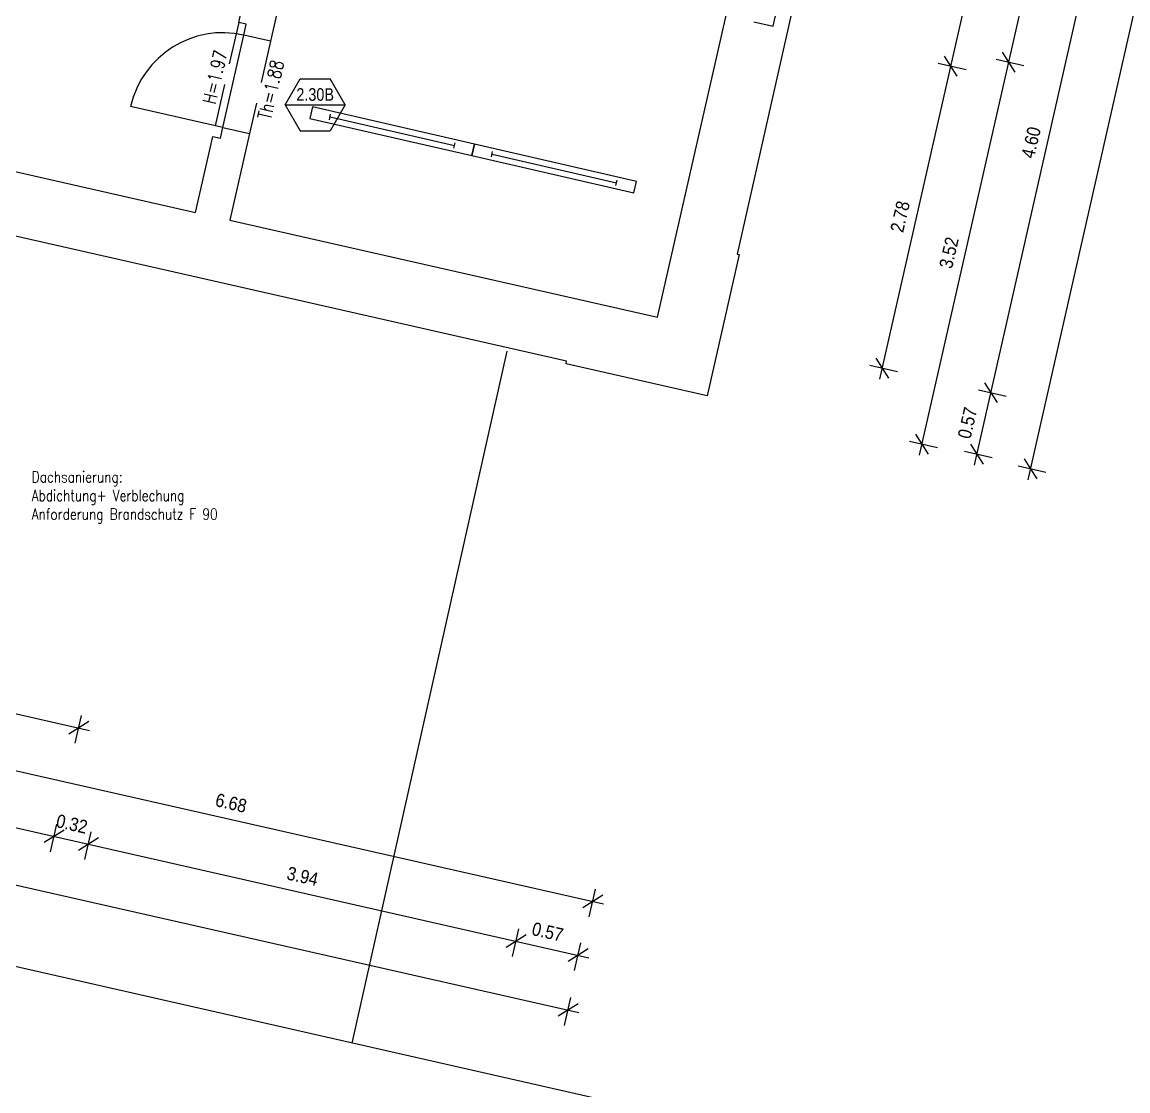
# Model space of a CAD drawing. Header units: metres. Extents: x 374 to 510, y -373 to -311.
# Drawn here: x 488.01 to 497.94, y -352.38 to -342.78 of the extents above; entities that cross this region are included whole.
import ezdxf
from ezdxf.enums import TextEntityAlignment as Align

# ---------------------------------------------------------------- set-up
doc = ezdxf.new("R2010")
doc.units = ezdxf.units.M
doc.header["$LTSCALE"] = 0.03
doc.linetypes.add('AUSGEZOGEN', pattern=[0])
doc.linetypes.add('STRICHLINIE', pattern=[19.05, 12.7, -6.35])
doc.layers.get('0').update_dxf_attribs({"linetype": 'CONTINUOUS'})
for name, color, linetype in [('A_bemaßung', 2, 'CONTINUOUS'), ('A_höhen', 3, 'CONTINUOUS'), ('A_NR_TÜR', 1, 'CONTINUOUS'), ('A_text', 5, 'CONTINUOUS'), ('A_Tuernummern', 1, 'CONTINUOUS'), ('A_TXT-TUER', 1, 'CONTINUOUS'), ('A_türen', 9, 'CONTINUOUS'), ('A_verdeckt', 8, 'STRICHLINIE'), ('A_wände', 4, 'CONTINUOUS'), ('E__LEUCHTEN', 6, 'AUSGEZOGEN')]:
    doc.layers.add(name, color=color, linetype=linetype)
doc.styles.add('arial-n', font='ARIALN.TTF')
doc.styles.add('BOLDSIMP_FNT', font='TXT', dxfattribs={"height": 1})
doc.styles.add('NORM', font='simplex.shx', dxfattribs={"width": 0.7, "bigfont": 'bigfont.shx'})
doc.styles.add('PITSIMP8', font='PITSIMP8.SHX')
doc.styles.add('SIMPLEX', font='simplex.shx', dxfattribs={"width": 0.8, "height": 0.1})

# ---------------------------------------------------------------- blocks, each defined once
blk = doc.blocks.new('SLASH1')
at = {"layer": 'A_bemaßung', "color": 2, "linetype": 'Continuous'}
for p, q in [((0, -0.14068), (0, 0.11466)), ((0.07663, 0.07663), (-0.07319, -0.07319))]:
    blk.add_line(p, q, dxfattribs=at)
blk = doc.blocks.new('Tür-Nr')
at = {"layer": 'A_NR_TÜR'}
for p, q in [((-0.0573, -108.8652), (0.0772, -108.6321)), ((0.0772, -108.6321), (0.3468, -108.6321)), ((0.4812, -108.8652), (0.3468, -108.6321)), ((-0.0573, -108.8652), (0.4812, -108.8652)), ((-0.0573, -108.8652), (0.0772, -109.0983)), ((0.4812, -108.8652), (0.3468, -109.0983)), ((0.0772, -109.0983), (0.3468, -109.0983))]:
    blk.add_line(p, q, dxfattribs=at)
at = {"layer": 'A_TXT-TUER', "style": 'arial-n', "flags": 4}
blk.add_attdef('TÜR-NR.', text='', height=0.1129, dxfattribs=at).set_placement((0.2114, -108.7723), align=Align.MIDDLE_CENTER)
at = {"layer": 'A_TXT-TUER', "style": 'NORM', "width": 0.7}
for tag, flags, p in [('BRANDSCHUTZ', 4, (0.2287, -108.9809)), ('DIN', 5, (0.214, -109.1983)), ('ABMESSUNG', 5, (0.214, -109.3327)), ('MATERIAL', 5, (0.214, -109.4671)), ('WANDART', 5, (0.214, -109.6015)), ('ZARGE', 5, (0.214, -109.7359)), ('SCHLOSS', 5, (0.214, -109.8703)), ('BESCHLÄGE', 5, (0.214, -110.0047)), ('SONSTIGES', 5, (0.214, -110.1391))]:
    blk.add_attdef(tag, text='', height=0.0784, dxfattribs=dict(at, flags=flags)).set_placement(p, align=Align.MIDDLE_CENTER)
blk = doc.blocks.new('2DEL_458')
for p, q in [((-0.3844, -0.2363), (-0.3844, 0.2363)), ((0.3844, -0.2363), (0.3844, 0.2363)), ((-0.3844, 0), (0.3844, 0))]:
    blk.add_line(p, q)
blk.add_lwpolyline([(-0.5, -0.5), (0.5, -0.5), (0.5, 0.5), (-0.5, 0.5)], close=True)
at = {"style": 'PITSIMP8', "flags": 9}
for tag, p in [('RAUM/GRUPPE', (-0.0298, 0.1593)), ('BEZEICHNUNG', (-0.0298, 0.1793)), ('POS.NR.G-LV', (-0.0298, 0.1393)), ('KENNUNG', (-0.0298, 0.0793)), ('FABRIKAT', (-0.0298, 0.1193)), ('TYP', (-0.0298, 0.0993)), ('VOLUMENSTROM', (-0.0298, 0.0393)), ('DRUCK/-STUFE', (-0.0298, 0.0193)), ('ANSCHLUSS', (-0.0298, -0.0007)), ('LEISTUNG', (-0.0298, 0.0593)), ('TEMPERATUR', (-0.0298, -0.0607)), ('GROESSE', (-0.0298, -0.0207)), ('DN', (-0.0298, -0.0407)), ('SPANNUNG/FREQUENZ', (-0.0298, -0.1207)), ('SCHUTZART', (-0.0298, -0.1007)), ('DREHZAHL', (-0.0298, -0.0807)), ('GEWICHT', (-0.0298, -0.1407)), ('FREI', (-0.0298, -0.1607)), ('FREI', (-0.0298, -0.1807)), ('FREI', (-0.0298, -0.2007))]:
    blk.add_attdef(tag, text='', height=0.01, dxfattribs=at).set_placement(p, align=Align.MIDDLE)

msp = doc.modelspace()

# ---------------------------------------------------------------- linework, layer by layer
at = {"layer": 'A_bemaßung', "linetype": 'Continuous'}
for p, q in [((496.071, -346.67091), (498.52605, -335.84746)), ((496.56353, -346.75982), (499.00925, -335.97756)), ((497.04622, -346.89213), (499.50129, -336.06867)), ((495.71351, -345.98664), (496.77513, -341.30634)), ((471.32616, -345.2193), (488.61585, -349.1411)), ((472.29616, -345.95204), (493.2309, -350.70061)), ((471.10494, -346.19453), (493.09918, -351.18343)), ((471.1485, -346.71713), (493.00969, -351.67584))]:
    msp.add_line(p, q, dxfattribs=at)
at = {"layer": 'A_türen', "linetype": 'Continuous'}
for q in [(490.00153, -342.89654), (488.98462, -343.53745)]:
    msp.add_line((489.81352, -343.72549), q, dxfattribs=at)
msp.add_arc((489.81352, -343.72549), 0.84995, 77.221222, 167.217043, dxfattribs=at)
at = {"layer": 'A_verdeckt', "linetype": 'STRICHLINIE'}
for p, q in [((489.95538, -342.78358), (489.72314, -343.80752)), ((490.24076, -342.95088), (490.05276, -343.77975))]:
    msp.add_line(p, q, dxfattribs=at)
at = {"layer": 'A_wände', "linetype": 'Continuous'}
for p, q in [((490.89317, -340.07466), (490.24077, -342.95083)), ((489.95538, -342.78358), (490.1014, -342.13982)), ((490.02364, -342.79908), (489.95538, -342.78358)), ((490.00153, -342.89654), (490.02364, -342.79908)), ((490.24077, -342.95083), (490.00153, -342.89654)), ((510.40572, -356.35668), (471.83554, -347.60781))]:
    msp.add_line(p, q, dxfattribs=at)
at = {"layer": 'A_wände'}
msp.add_line((490.97447, -351.94909), (492.36527, -345.73559), dxfattribs=at)
at = {"layer": 'A_wände', "linetype": 'Continuous'}
for points in [[(494.4315, -344.86347), (494.45098, -344.8679), (494.1638, -346.13577), (492.89593, -345.84861), (492.90093, -345.8265), (487.65853, -344.63738), (487.69193, -344.49004), (487.76505, -344.5066), (487.80601, -344.32619), (487.86939, -344.34061), (487.92026, -344.11632), (489.5683, -344.49011), (489.72314, -343.80752), (489.79138, -343.823), (489.81352, -343.72549), (490.05276, -343.77975), (489.87577, -344.55993), (493.71749, -345.43135), (494.33235, -342.7207)], [(494.92084, -342.70038), (494.4315, -344.86347)], [(494.58099, -342.77709), (494.7565, -342.81691), (494.78969, -342.67061)]]:
    msp.add_lwpolyline(points, dxfattribs=at)

# ---------------------------------------------------------------- block references
at = {"layer": 'A_bemaßung', "color": 7}
for p, rotation in [((496.35049, -343.17847), 77.22), ((496.35049, -343.17847), 77.22), ((496.87128, -343.1428), 77.22), ((496.87128, -343.1428), 77.22), ((495.73564, -345.88912), 77.22), ((496.71086, -346.11033), 77.22), ((496.71086, -346.11033), 77.22), ((496.09312, -346.5734), 77.22), ((496.58565, -346.66229), 77.22), ((497.06835, -346.7946), 77.22), ((488.51835, -349.11898), 347.2200000000001), ((488.29713, -350.0942), 347.2200000000001), ((488.60463, -350.16394), 347.2200000000001), ((493.13337, -350.67849), 347.2200000000001), ((492.44635, -351.03535), 347.2200000000001), ((493.00167, -351.16131), 347.2200000000001), ((492.91217, -351.65371), 347.2200000000001)]:
    msp.add_blockref('SLASH1', p, dxfattribs=dict(at, rotation=rotation))
at = {"layer": 'A_Tuernummern'}
ref = msp.add_blockref('Tür-Nr', (490.43074, -234.65799), dxfattribs=at)
ref.add_attrib('TÜR-NR.', '2.30B', dxfattribs={"layer": 'A_TXT-TUER', "height": 0.112896, "style": 'arial-n'}).set_placement((490.64209, -343.43033), align=Align.MIDDLE_CENTER)
at = {"layer": 'E__LEUCHTEN', "color": 1, "xscale": 1.492817826499993, "yscale": 0.1054861808000283, "zscale": 1.4928178265, "rotation": 347.0556943125761}
for p in [(491.33479, -343.76081), (492.78967, -344.09521)]:
    msp.add_blockref('2DEL_458', p, dxfattribs=at)

# ---------------------------------------------------------------- texts
at = {"layer": 'A_bemaßung', "color": 7, "linetype": 'Continuous', "style": 'BOLDSIMP_FNT', "width": 0.9}
for s, rotation, p in [('4.60', 77.1, (497.13381, -344.01963)), ('2.78', 77.1, (495.95733, -344.68573)), ('3.52', 77.1, (496.39646, -345.01004)), ('0.57', 77.1, (496.56252, -346.53824)), ('6.68', 347.1, (489.72886, -349.85498)), ('0.32', 347.1, (488.29894, -350.04333)), ('3.94', 347.1, (490.37103, -350.51333)), ('0.57', 347.1, (492.57207, -351.01259))]:
    msp.add_text(s, height=0.12, rotation=rotation, dxfattribs=at).set_placement(p, align=Align.BOTTOM_LEFT)
at = {"layer": 'A_höhen', "linetype": 'Continuous', "style": 'SIMPLEX', "width": 0.8}
for s, p in [('H=1.97', (489.74174, -343.27344)), ('Th=1.88', (490.24428, -343.38744))]:
    msp.add_text(s, height=0.12, rotation=77.1, dxfattribs=at).set_placement(p, align=Align.MIDDLE_CENTER)
at = {"layer": 'A_text', "linetype": 'Continuous', "insert": (488.0965, -346.81515), "char_height": 0.1, "width": 2.2073564, "attachment_point": 1, "style": 'SIMPLEX'}
msp.add_mtext('Dachsanierung:\\PAbdichtung+ Verblechung\\PAnforderung Brandschutz F 90', dxfattribs=at)

doc.saveas('drawing.dxf')
